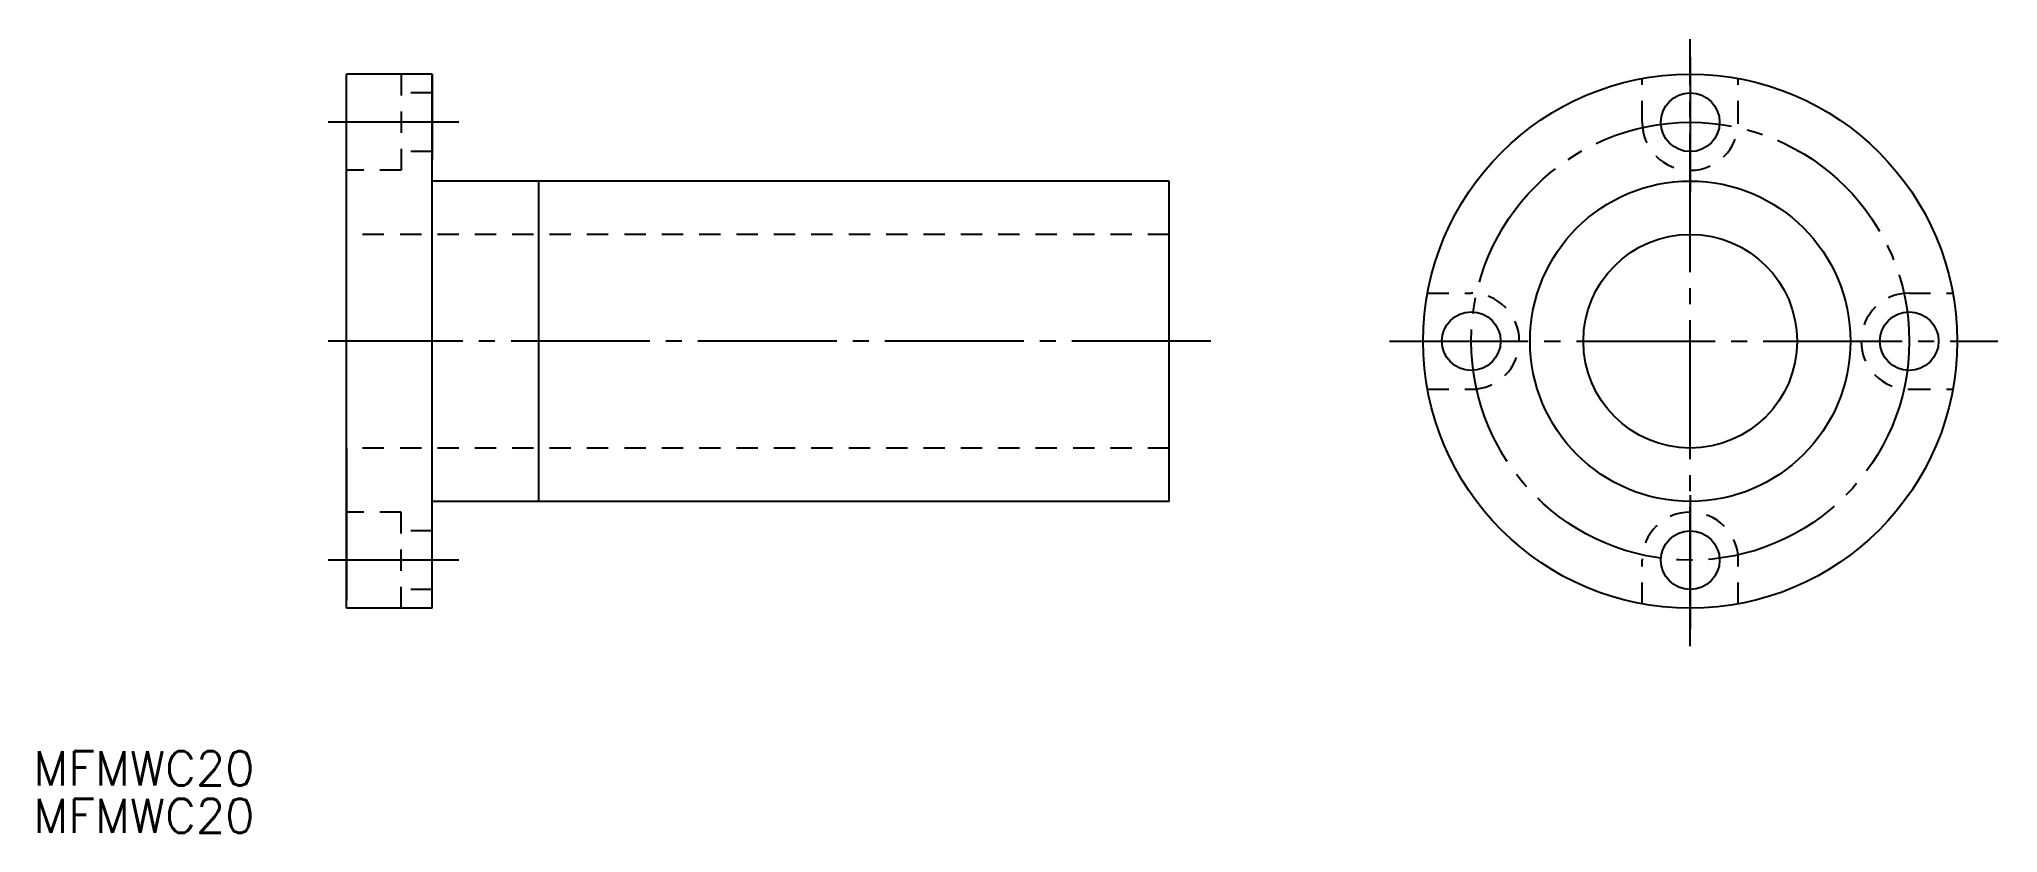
# Model space of a CAD drawing. Extents: x 80 to 263, y 139 to 213.
import ezdxf

# ---------------------------------------------------------------- set-up
doc = ezdxf.new("R2010")
doc.units = 0
doc.linetypes.add('CENTER', pattern=[17.5, 13, -1.5, 1.5, -1.5])
doc.linetypes.add('DASHED', pattern=[3.5, 2, -1.5])
doc.layers.get('0').update_dxf_attribs({"linetype": 'CONTINUOUS'})
doc.layers.add('CENTER', color=1, linetype='CENTER')
doc.styles.get("Standard").update_dxf_attribs({"font": 'txt.shx', "bigfont": '@extfont2.shx'})

msp = doc.modelspace()

# ---------------------------------------------------------------- linework, layer by layer
at = {"color": 1, "linetype": 'CENTER'}
for p, q in [((234.62, 211.32), (234.62, 198.76)), ((234.62, 170.32), (234.62, 157.76))]:
    msp.add_line(p, q, dxfattribs=at)
at = {"color": 7, "linetype": 'CONTINUOUS'}
for p, q in [((108.84, 184.73), (108.84, 209.73)), ((108.84, 159.73), (108.84, 209.73)), ((116.84, 209.73), (108.84, 209.73)), ((116.84, 201.73), (116.84, 209.73)), ((116.84, 209.73), (116.84, 201.73)), ((116.84, 159.73), (116.84, 209.73)), ((185.84, 199.73), (116.84, 199.73)), ((126.84, 169.73), (126.84, 199.73)), ((185.84, 169.73), (185.84, 199.73)), ((108.84, 174.73), (108.84, 160.48)), ((185.84, 169.73), (116.84, 169.73)), ((116.84, 159.73), (108.84, 159.73))]:
    msp.add_line(p, q, dxfattribs=at)
at = {"color": 3, "linetype": 'DASHED'}
for p, q in [((113.94, 209.73), (113.94, 200.73)), ((230.12, 205.23), (230.12, 209.32)), ((239.12, 205.23), (239.12, 209.32)), ((116.84, 207.98), (113.94, 207.98)), ((116.84, 202.48), (113.94, 202.48)), ((113.94, 200.73), (108.84, 200.73)), ((185.84, 194.73), (108.84, 194.73)), ((210.02, 189.23), (214.12, 189.23)), ((255.12, 189.23), (259.21, 189.23)), ((210.02, 180.23), (214.12, 180.23)), ((255.12, 180.23), (259.21, 180.23)), ((185.84, 174.73), (108.84, 174.73)), ((113.94, 168.73), (108.84, 168.73)), ((113.94, 159.73), (113.94, 168.73)), ((116.84, 166.98), (113.94, 166.98)), ((230.12, 160.14), (230.12, 164.23)), ((239.12, 160.14), (239.12, 164.23)), ((116.84, 161.48), (113.94, 161.48))]:
    msp.add_line(p, q, dxfattribs=at)
at = {"color": 7, "linetype": 'CONTINUOUS'}
for centre, radius in [((234.62, 184.73), 25), ((234.62, 205.23), 2.75), ((234.62, 184.73), 15), ((234.62, 184.73), 10), ((214.12, 184.73), 2.75), ((255.12, 184.73), 2.75), ((234.62, 164.23), 2.75)]:
    msp.add_circle(centre, radius, dxfattribs=at)
at = {"color": 3, "linetype": 'DASHED'}
for centre, start, end in [((234.62, 205.23), 180, 0), ((214.12, 184.73), 270, 90), ((255.12, 184.73), 90, 270), ((234.62, 164.23), 0, 180)]:
    msp.add_arc(centre, 4.5, start, end, dxfattribs=at)
at = {"layer": 'CENTER', "color": 1, "linetype": 'CENTER'}
for p, q in [((234.62, 156.19), (234.62, 213.01)), ((119.34, 205.23), (107.1, 205.23)), ((189.73, 184.73), (107.1, 184.73)), ((206.46, 184.73), (263.41, 184.73)), ((119.34, 164.23), (107.1, 164.23))]:
    msp.add_line(p, q, dxfattribs=at)
msp.add_circle((234.62, 184.73), 20.5, dxfattribs=at)

# ---------------------------------------------------------------- texts
at = {"color": 7, "linetype": 'CONTINUOUS'}
for p in [(79.51, 143.14), (79.51, 138.7)]:
    msp.add_text('MFMWC20', height=3.2, dxfattribs=at).set_placement(p)

doc.saveas('drawing.dxf')
